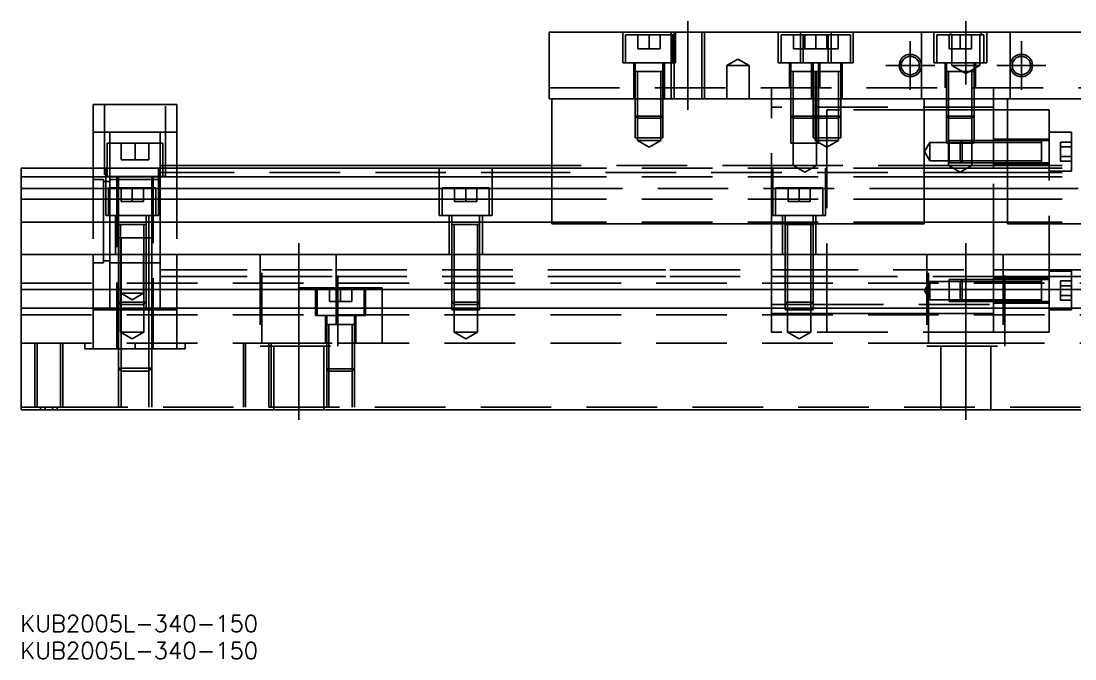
# Model space of a CAD drawing. Extents: x -20 to 561, y -278 to 102.
# Drawn here: x 0 to 189.6, y -277.6 to -162.8 of the extents above; entities that cross this region are included whole.
import ezdxf

# ---------------------------------------------------------------- set-up
doc = ezdxf.new("R2010")
doc.units = 0
doc.linetypes.add('CENTER', pattern=[50.8, 31.75, -6.35, 6.35, -6.35])
doc.linetypes.add('DASHED', pattern=[19.05, 12.7, -6.35])
doc.layers.get('0').update_dxf_attribs({"linetype": 'CONTINUOUS'})
doc.layers.add('CENTER', color=1, linetype='CENTER')
doc.styles.get("Standard").update_dxf_attribs({"font": 'txt.shx', "height": 3, "bigfont": 'bigfont.shx'})

# ---------------------------------------------------------------- blocks, each defined once
blk = doc.blocks.new('*U2')
at = {"color": 7, "linetype": 'CONTINUOUS'}
blk.add_text('KUB2005L-340-150', height=3, dxfattribs=at).set_placement((-0.16, -277.57))
blk = doc.blocks.new('*U3')
at = {"color": 7, "linetype": 'CONTINUOUS'}
blk.add_text('KUB2005L-340-150', height=3, dxfattribs=at).set_placement((-0.16, -272.71))

msp = doc.modelspace()

# ---------------------------------------------------------------- linework, layer by layer
at = {"color": 7, "linetype": 'CONTINUOUS'}
for p, q in [((95, -164.77), (95, -176.77)), ((95, -164.77), (245, -164.77)), ((13, -177.77), (13, -189.27)), ((13, -177.77), (28, -177.77)), ((28, -177.77), (28, -189.27)), ((95, -176.77), (245, -176.77)), ((95.5, -199.27), (95.5, -176.77)), ((162.5, -199.27), (162.5, -176.77)), ((175, -189.27), (175, -176.77)), ((177.5, -199.27), (177.5, -176.77)), ((177.5, -178.77), (175, -178.77)), ((95.5, -189.27), (0, -189.27)), ((0, -189.27), (0, -190.809608)), ((95.5, -188.77), (28, -188.77)), ((177.5, -189.27), (162.5, -189.27)), ((0, -190.809608), (0, -192.930392)), ((95.5, -190.809608), (0, -190.809608)), ((177.5, -190.809608), (162.5, -190.809608)), ((0, -192.930392), (95.5, -192.930392)), ((0, -192.930392), (0, -194.840532)), ((162.5, -192.930392), (177.5, -192.930392)), ((0, -194.840532), (0, -198.951934)), ((95.5, -194.840532), (0, -194.840532)), ((177.5, -194.840532), (162.5, -194.840532)), ((95.5, -198.951934), (0, -198.951934)), ((0, -198.951934), (0, -204.77)), ((177.5, -198.951934), (162.5, -198.951934)), ((162.5, -199.27), (95.5, -199.27)), ((244.5, -199.27), (177.5, -199.27)), ((17.9, -201.77), (17.499994, -201.77)), ((22.5, -201.77), (22.1, -201.77)), ((23.500006, -201.77), (22.5, -201.77)), ((0, -204.77), (340, -204.77)), ((0, -211.07), (0, -204.77)), ((183.6, -209.62), (183.6, -209.269994)), ((0, -211.07), (340, -211.07)), ((0, -214.47), (0, -211.07)), ((183.6, -213.270006), (183.6, -212.92)), ((0, -232.77), (0, -214.47)), ((0, -214.47), (340, -214.47)), ((18, -214.47), (18, -214.77)), ((0, -232.77), (340, -232.77))]:
    msp.add_line(p, q, dxfattribs=at)
at = {"color": 3, "linetype": 'DASHED'}
for p, q in [((108.25, -164.77), (108.25, -170.27)), ((117.000006, -164.77), (117.000006, -176.77)), ((117.5, -164.77), (117.5, -176.77)), ((117.75, -170.27), (117.75, -164.77)), ((122.5, -176.77), (122.5, -164.77)), ((122.999994, -176.77), (122.999994, -164.77)), ((136.25, -164.77), (136.25, -170.27)), ((140.25, -164.77), (140.25, -170.27)), ((145.75, -170.27), (145.75, -164.77)), ((149.75, -170.27), (149.75, -164.77)), ((162, -164.77), (162, -176.77)), ((164.25, -164.77), (164.25, -170.27)), ((167.5, -165.27), (167, -164.77)), ((172.5, -165.27), (173, -164.77)), ((173.75, -170.27), (173.75, -164.77)), ((178, -164.77), (178, -176.77)), ((117.25, -165.27), (108.75, -165.27)), ((108.75, -165.27), (108.75, -170.27)), ((111, -165.27), (111, -167.77)), ((113, -165.27), (113, -167.77)), ((115, -165.27), (115, -167.77)), ((117.25, -170.27), (117.25, -165.27)), ((140.75, -165.27), (136.75, -165.27)), ((136.75, -165.27), (136.75, -170.27)), ((139, -165.27), (139, -167.77)), ((149.25, -165.27), (140.75, -165.27)), ((140.75, -165.27), (140.75, -170.27)), ((141, -165.27), (141, -167.77)), ((143, -165.27), (143, -167.77)), ((145, -165.27), (145, -167.77)), ((145.25, -170.27), (145.25, -165.27)), ((147, -165.27), (147, -167.77)), ((149.25, -170.27), (149.25, -165.27)), ((173.25, -165.27), (164.75, -165.27)), ((164.75, -165.27), (164.75, -170.27)), ((167, -165.27), (167, -167.77)), ((167.5, -165.27), (167.5, -170.77)), ((167.5, -165.27), (172.5, -165.27)), ((169, -165.27), (169, -167.77)), ((171, -165.27), (171, -167.77)), ((172.5, -170.77), (172.5, -165.27)), ((173.25, -170.27), (173.25, -165.27)), ((111, -167.77), (113, -167.77)), ((113, -167.77), (115, -167.77)), ((139, -167.77), (141, -167.77)), ((141, -167.77), (143, -167.77)), ((143, -167.77), (145, -167.77)), ((145, -167.77), (147, -167.77)), ((167, -167.77), (169, -167.77)), ((169, -167.77), (171, -167.77)), ((108.25, -170.27), (117.75, -170.27)), ((110.25, -170.27), (110.25, -176.77)), ((110.5, -170.27), (110.5, -171.87)), ((115.5, -171.87), (115.5, -170.27)), ((115.75, -176.77), (115.75, -170.27)), ((129, -169.6153), (127, -170.77)), ((131, -170.77), (129, -169.6153)), ((136.25, -170.27), (140.25, -170.27)), ((138.25, -170.27), (138.25, -174.77)), ((138.5, -170.27), (138.5, -171.87)), ((140.25, -170.27), (149.75, -170.27)), ((142.25, -170.27), (142.25, -176.77)), ((142.5, -170.27), (142.5, -171.87)), ((143.5, -171.87), (143.5, -170.27)), ((143.75, -174.77), (143.75, -170.27)), ((147.5, -171.87), (147.5, -170.27)), ((147.75, -176.77), (147.75, -170.27)), ((164.25, -170.27), (173.75, -170.27)), ((166.25, -170.27), (166.25, -174.77)), ((166.5, -170.27), (166.5, -171.87)), ((171.5, -171.87), (171.5, -170.27)), ((171.75, -174.77), (171.75, -170.27)), ((110.5, -171.865), (110.5, -171.87)), ((110.5, -171.87), (110.757448, -171.87)), ((110.757468, -171.87), (110.5, -171.87)), ((110.5, -171.87), (110.5, -176.76998)), ((110.5, -171.87), (110.5, -171.875)), ((115.242552, -171.87), (110.757468, -171.87)), ((110.9, -171.87), (110.9, -176.76998)), ((115.1, -176.76998), (115.1, -171.87)), ((115.5, -171.87), (115.242552, -171.87)), ((115.242602, -171.87), (115.5, -171.87)), ((115.5, -171.87), (115.5, -171.865)), ((115.5, -176.76998), (115.5, -171.87)), ((115.5, -171.875), (115.5, -171.87)), ((127, -170.77), (129, -170.77)), ((127, -170.77), (127, -176.77)), ((129, -170.77), (131, -170.77)), ((131, -176.77), (131, -170.77)), ((138.5, -171.865), (138.5, -171.87)), ((138.5, -171.87), (138.757448, -171.87)), ((138.757468, -171.87), (138.5, -171.87)), ((138.5, -171.87), (138.5, -171.875)), ((138.5, -171.87), (138.5, -174.76998)), ((142.300194, -171.87), (138.757468, -171.87)), ((138.9, -171.87), (138.9, -174.76998)), ((142.5, -171.865), (142.5, -171.87)), ((142.757468, -171.87), (142.5, -171.87)), ((142.5, -171.87), (142.5, -171.875)), ((142.5, -171.87), (142.5, -176.76998)), ((147.242552, -171.87), (142.757468, -171.87)), ((142.9, -171.87), (142.9, -176.76998)), ((143.1, -174.76998), (143.1, -171.87)), ((143.5, -171.87), (143.5, -171.865)), ((143.5, -171.875), (143.5, -171.87)), ((143.5, -174.76998), (143.5, -171.87)), ((147.1, -176.76998), (147.1, -171.87)), ((147.5, -171.87), (147.242552, -171.87)), ((147.5, -171.87), (147.5, -171.865)), ((147.5, -171.875), (147.5, -171.87)), ((147.5, -176.76998), (147.5, -171.87)), ((166.5, -171.865), (166.5, -171.87)), ((166.757468, -171.87), (166.5, -171.87)), ((166.5, -171.87), (166.5, -171.875)), ((166.5, -171.87), (166.5, -174.76998)), ((171.242552, -171.87), (166.757468, -171.87)), ((166.9, -171.87), (166.9, -174.76998)), ((172.5, -170.77), (167.5, -170.77)), ((167.5, -170.77), (170, -172.213376)), ((170, -172.213376), (172.5, -170.77)), ((171.1, -174.76998), (171.1, -171.87)), ((171.5, -171.87), (171.242552, -171.87)), ((171.5, -171.87), (171.5, -171.865)), ((171.5, -171.875), (171.5, -171.87)), ((171.5, -174.76998), (171.5, -171.87)), ((95, -174.77), (245, -174.77)), ((135, -176.77), (135, -174.77)), ((138.5, -174.77), (138.5, -176.77)), ((138.500006, -174.77), (138.500006, -176.77)), ((138.9, -174.77), (138.9, -176.77)), ((143.1, -176.77), (143.1, -174.77)), ((143.499994, -176.77), (143.499994, -174.77)), ((143.5, -176.77), (143.5, -174.77)), ((166.5, -174.77), (166.5, -176.77)), ((166.500006, -174.77), (166.500006, -176.77)), ((166.9, -174.77), (166.9, -176.77)), ((171.1, -176.77), (171.1, -174.77)), ((171.499994, -176.77), (171.499994, -174.77)), ((171.5, -176.77), (171.5, -174.77)), ((175, -176.77), (175, -174.77)), ((15, -177.77), (15, -190.77)), ((26, -190.77), (26, -177.77)), ((110.5, -176.77), (110.5, -179.87)), ((110.500006, -176.77), (110.500006, -179.870006)), ((110.9, -176.77), (110.9, -180.27)), ((115.1, -180.27), (115.1, -176.77)), ((115.499994, -179.870006), (115.499994, -176.77)), ((115.5, -179.87), (115.5, -176.77)), ((135, -199.27), (135, -176.77)), ((138.5, -176.77), (138.5, -179.87)), ((138.500006, -176.77), (138.500006, -179.870006)), ((138.9, -176.77), (138.9, -180.27)), ((142.5, -176.77), (142.5, -179.87)), ((142.500006, -176.77), (142.500006, -179.870006)), ((142.9, -176.77), (142.9, -180.27)), ((143.1, -180.27), (143.1, -176.77)), ((143.499994, -179.870006), (143.499994, -176.77)), ((143.5, -179.87), (143.5, -176.77)), ((147.1, -180.27), (147.1, -176.77)), ((147.499994, -179.870006), (147.499994, -176.77)), ((147.5, -179.87), (147.5, -176.77)), ((166.5, -176.77), (166.5, -179.87)), ((166.500006, -176.77), (166.500006, -179.870006)), ((166.9, -176.77), (166.9, -180.27)), ((171.1, -180.27), (171.1, -176.77)), ((171.499994, -179.870006), (171.499994, -176.77)), ((171.5, -179.87), (171.5, -176.77)), ((110.5, -179.87), (115.5, -179.87)), ((110.5, -179.87), (110.9, -180.27)), ((110.500006, -179.87002), (110.500006, -183.77)), ((115.1, -180.27), (115.5, -179.87)), ((115.499994, -183.77), (115.499994, -179.87002)), ((175, -178.27), (135, -178.27)), ((138.5, -179.87), (142.5, -179.87)), ((138.5, -179.87), (138.9, -180.27)), ((138.500006, -179.87002), (138.500006, -184.77)), ((142.5, -179.87), (147.5, -179.87)), ((142.5, -179.87), (142.9, -180.27)), ((142.500006, -179.87002), (142.500006, -183.77)), ((143.1, -180.27), (143.5, -179.87)), ((143.499994, -180.27), (143.499994, -179.87002)), ((145, -178.77), (145, -180.27)), ((147.1, -178.77), (145, -178.77)), ((147.5, -178.77), (147.1, -178.77)), ((147.1, -180.27), (147.5, -179.87)), ((147.499994, -183.77), (147.499994, -179.87002)), ((162.5, -178.77), (147.5, -178.77)), ((166.5, -178.77), (162.5, -178.77)), ((166.9, -178.77), (166.5, -178.77)), ((166.5, -179.87), (171.5, -179.87)), ((166.5, -179.87), (166.9, -180.27)), ((166.500006, -179.87002), (166.500006, -184.77)), ((171.1, -178.77), (166.9, -178.77)), ((171.5, -178.77), (171.1, -178.77)), ((171.1, -180.27), (171.5, -179.87)), ((171.499994, -184.77), (171.499994, -179.87002)), ((175, -178.77), (171.5, -178.77)), ((185, -178.77), (177.5, -178.77)), ((185, -178.77), (185, -199.27)), ((115.1, -180.27), (110.9, -180.27)), ((110.9, -180.27002), (110.9, -183.77)), ((115.1, -183.77), (115.1, -180.27002)), ((142.500006, -180.27), (138.9, -180.27)), ((138.9, -180.27002), (138.9, -184.77)), ((142.9, -180.27), (142.500006, -180.27)), ((147.1, -180.27), (142.9, -180.27)), ((142.9, -180.27002), (142.9, -183.77)), ((143.1, -184.77), (143.1, -180.27002)), ((143.499994, -183.77), (143.499994, -180.27)), ((145, -180.27), (145, -183.77)), ((147.1, -183.77), (147.1, -180.27002)), ((171.1, -180.27), (166.9, -180.27)), ((166.9, -180.27002), (166.9, -184.77)), ((171.1, -184.77), (171.1, -180.27002)), ((16, -182.77), (13, -182.77)), ((16, -184.77), (16, -182.77)), ((25, -182.77), (16, -182.77)), ((25, -184.77), (25, -182.77)), ((28, -182.77), (25, -182.77)), ((110.500006, -183.77), (115.499994, -183.77)), ((110.9, -183.77), (110.9, -184.27)), ((115.1, -184.27), (115.1, -183.77)), ((142.500006, -183.77), (147.499994, -183.77)), ((142.9, -183.77), (142.9, -184.27)), ((143.499994, -184.77), (143.499994, -183.77)), ((145, -183.77), (145, -214.47)), ((147.1, -184.27), (147.1, -183.77)), ((189, -182.77), (185, -182.77)), ((189, -189.77), (189, -182.77)), ((25.5, -184.77), (15.5, -184.77)), ((15.5, -184.77), (15.5, -189.27)), ((16, -189.27), (16, -184.77)), ((18, -184.77), (18, -187.77)), ((20.5, -184.77), (20.5, -187.77)), ((23, -184.77), (23, -187.77)), ((25, -189.27), (25, -184.77)), ((25.5, -189.27), (25.5, -184.77)), ((115.1, -184.27), (110.9, -184.27)), ((110.9, -184.27), (113, -185.482436)), ((113, -185.482436), (115.1, -184.27)), ((138.500006, -184.77), (143.499994, -184.77)), ((138.9, -184.77), (138.9, -188.77)), ((147.1, -184.27), (142.9, -184.27)), ((142.9, -184.27), (145, -185.482436)), ((143.1, -188.77), (143.1, -184.77)), ((145, -185.482436), (147.1, -184.27)), ((163.5, -184.62), (162.547372, -186.27)), ((163.5, -187.92), (163.5, -184.62)), ((167, -184.62), (163.5, -184.62)), ((166.500006, -184.77), (171.499994, -184.77)), ((166.9, -184.77), (166.9, -188.77)), ((167, -184.270006), (167, -188.269994)), ((169.34998, -184.270006), (167, -184.270006)), ((168.99998, -184.62), (167, -184.62)), ((169.35, -184.27), (169, -184.62)), ((169, -187.92), (169, -184.62)), ((175, -184.62), (169, -184.62)), ((169.35, -184.27), (169.35, -188.27)), ((175, -184.27), (169.35, -184.27)), ((175, -184.270006), (169.35, -184.270006)), ((171.1, -188.77), (171.1, -184.77)), ((185, -184.02), (175, -184.02)), ((177.5, -184.27), (175.00002, -184.27)), ((177.5, -184.62), (175.00002, -184.62)), ((183.605, -184.27), (177.5, -184.27)), ((183.6, -184.62), (177.5, -184.62)), ((185, -184.27), (183.595, -184.27)), ((183.6, -184.27), (183.6, -184.486668)), ((183.6, -188.27), (183.6, -184.27)), ((187, -184.53795), (187, -185.403974)), ((189, -184.53795), (187, -184.53795)), ((189, -185.403974), (187, -185.403974)), ((187, -185.403974), (187, -187.136026)), ((162.547372, -186.27), (163.5, -187.92)), ((187, -187.136026), (187, -188.00205)), ((189, -187.136026), (187, -187.136026)), ((13, -189.27), (13, -204.77)), ((15.25, -189.27), (15.25, -197.77)), ((15.5, -189.27), (15.5, -190.77)), ((16, -190.809608), (16, -189.27)), ((18, -187.77), (20.5, -187.77)), ((20.5, -187.77), (23, -187.77)), ((24.75, -197.77), (24.75, -189.27)), ((25.5, -188.77), (25, -188.77)), ((25, -190.809608), (25, -189.27)), ((28, -188.77), (25.5, -188.77)), ((25.5, -190.77), (25.5, -189.27)), ((28, -189.27), (28, -204.77)), ((75.25, -189.27), (75.25, -197.77)), ((84.75, -197.77), (84.75, -189.27)), ((138.9, -188.77), (95.5, -188.77)), ((162.5, -189.27), (95.5, -189.27)), ((135.25, -189.27), (135.25, -197.77)), ((143.1, -188.77), (138.9, -188.77)), ((138.9, -188.77), (141, -189.982436)), ((141, -189.982436), (143.1, -188.77)), ((144.99998, -188.77), (143.1, -188.77)), ((144.75, -197.77), (144.75, -189.27)), ((166.9, -188.77), (145, -188.77)), ((166.9, -188.770002), (145, -188.770006)), ((163.5, -187.92), (167, -187.92)), ((171.1, -188.77), (166.9, -188.77)), ((166.9, -188.77), (169, -189.982436)), ((167, -187.92), (168.99998, -187.92)), ((167, -188.269994), (169.34998, -188.269994)), ((169, -187.92), (175, -187.92)), ((169, -187.92), (169.35, -188.27)), ((169, -189.982436), (171.1, -188.77)), ((169.35, -188.269994), (175, -188.269994)), ((169.35, -188.27), (175, -188.27)), ((175, -188.77), (171.1, -188.77)), ((175, -188.770006), (171.1, -188.770002)), ((175, -188.52), (185, -188.52)), ((177.5, -188.77), (175, -188.77)), ((177.5, -188.770006), (175, -188.770006)), ((175, -204.77), (175, -189.27)), ((175.00002, -187.92), (177.5, -187.92)), ((175.00002, -188.27), (177.5, -188.27)), ((177.5, -187.92), (183.6, -187.92)), ((177.5, -188.27), (183.605, -188.27)), ((185, -188.77), (177.5, -188.77)), ((185, -188.770006), (177.5, -188.770006)), ((244.5, -189.27), (177.5, -189.27)), ((183.595, -188.27), (185, -188.27)), ((244.5, -188.77), (185.00002, -188.77)), ((189, -188.00205), (187, -188.00205)), ((14.85, -191.27), (13, -191.27)), ((14.85, -198.77), (14.85, -191.27)), ((15, -190.77), (26, -190.77)), ((16, -192.77), (16, -190.809608)), ((17.5, -191.27), (16, -191.27)), ((17.25, -190.77), (17.25, -221.77)), ((17.5, -190.77), (17.5, -192.77)), ((23.5, -191.27), (17.5, -191.27)), ((23.5, -192.77), (23.5, -190.77)), ((25, -191.27), (23.5, -191.27)), ((23.75, -221.77), (23.75, -190.77)), ((25.5, -190.02), (25, -190.02)), ((25, -198.77), (25, -190.809608)), ((28, -190.02), (25.5, -190.02)), ((95.5, -190.02), (28, -190.02)), ((175, -190.02), (95.5, -190.02)), ((162.5, -190.809608), (95.5, -190.809608)), ((177.5, -190.02), (175, -190.02)), ((244.5, -190.02), (177.5, -190.02)), ((244.5, -190.809608), (177.5, -190.809608)), ((185, -189.77), (189, -189.77)), ((16, -191.62), (14.85, -191.62)), ((24.25, -192.77), (15.75, -192.77)), ((15.75, -192.77), (15.75, -197.77)), ((16, -197.77), (16, -192.77)), ((17.5, -192.77), (17.5, -197.77)), ((18, -192.77), (18, -195.27)), ((20, -192.77), (20, -195.27)), ((22, -192.77), (22, -195.27)), ((23.5, -197.77), (23.5, -192.77)), ((24.25, -197.77), (24.25, -192.77)), ((84.25, -192.77), (75.75, -192.77)), ((75.75, -192.77), (75.75, -197.77)), ((78, -192.77), (78, -195.27)), ((80, -192.77), (80, -195.27)), ((82, -192.77), (82, -195.27)), ((84.25, -197.77), (84.25, -192.77)), ((95.5, -192.930392), (162.5, -192.930392)), ((144.25, -192.77), (135.75, -192.77)), ((135.75, -192.77), (135.75, -197.77)), ((138, -192.77), (138, -195.27)), ((140, -192.77), (140, -195.27)), ((142, -192.77), (142, -195.27)), ((144.25, -197.77), (144.25, -192.77)), ((177.5, -192.930392), (244.5, -192.930392)), ((18, -195.27), (20, -195.27)), ((20, -195.27), (22, -195.27)), ((78, -195.27), (80, -195.27)), ((80, -195.27), (82, -195.27)), ((162.5, -194.840532), (95.5, -194.840532)), ((138, -195.27), (140, -195.27)), ((140, -195.27), (142, -195.27)), ((244.5, -194.840532), (177.5, -194.840532)), ((14.85, -204.77), (14.85, -198.77)), ((15.25, -197.77), (24.75, -197.77)), ((16, -198.77), (16, -197.77)), ((16, -204.77), (16, -198.77)), ((17, -197.77), (17, -204.77)), ((17.5, -197.77), (17.5, -199.37)), ((22.5, -199.37), (22.5, -197.77)), ((23, -204.77), (23, -197.77)), ((23.5, -201.77), (23.5, -197.77)), ((25, -204.77), (25, -198.77)), ((75.25, -197.77), (84.75, -197.77)), ((77, -197.77), (77, -204.77)), ((77.5, -197.77), (77.5, -199.37)), ((82.5, -199.37), (82.5, -197.77)), ((83, -204.77), (83, -197.77)), ((162.5, -198.951934), (95.5, -198.951934)), ((135.25, -197.77), (144.75, -197.77)), ((137, -197.77), (137, -204.77)), ((137.5, -197.77), (137.5, -199.37)), ((142.5, -199.37), (142.5, -197.77)), ((143, -204.77), (143, -197.77)), ((244.5, -198.951934), (177.5, -198.951934)), ((17.5, -199.365), (17.5, -199.37)), ((17.757468, -199.37), (17.5, -199.37)), ((17.5, -199.37), (17.5, -199.375)), ((17.5, -199.37), (17.5, -204.76998)), ((22.242552, -199.37), (17.757468, -199.37)), ((17.9, -199.37), (17.9, -204.76998)), ((22.1, -204.76998), (22.1, -199.37)), ((22.5, -199.37), (22.242552, -199.37)), ((22.5, -199.37), (22.5, -199.365)), ((22.5, -199.375), (22.5, -199.37)), ((22.5, -204.76998), (22.5, -199.37)), ((77.5, -199.365), (77.5, -199.37)), ((77.5, -199.37), (77.757448, -199.37)), ((77.757468, -199.37), (77.5, -199.37)), ((77.5, -199.37), (77.5, -199.375)), ((77.5, -199.37), (77.5, -204.76998)), ((82.242552, -199.37), (77.757468, -199.37)), ((77.9, -199.37), (77.9, -204.76998)), ((82.1, -204.76998), (82.1, -199.37)), ((82.5, -199.37), (82.242552, -199.37)), ((82.242602, -199.37), (82.5, -199.37)), ((82.5, -199.37), (82.5, -199.365)), ((82.5, -199.375), (82.5, -199.37)), ((82.5, -204.76998), (82.5, -199.37)), ((135, -204.77), (135, -199.27)), ((137.5, -199.365), (137.5, -199.37)), ((137.5, -199.37), (137.757448, -199.37)), ((137.757468, -199.37), (137.5, -199.37)), ((137.5, -199.37), (137.5, -199.375)), ((137.5, -199.37), (137.5, -204.76998)), ((142.242552, -199.37), (137.757468, -199.37)), ((137.9, -199.37), (137.9, -204.76998)), ((142.1, -204.76998), (142.1, -199.37)), ((142.5, -199.37), (142.242552, -199.37)), ((142.242602, -199.37), (142.5, -199.37)), ((142.5, -199.37), (142.5, -199.365)), ((142.5, -199.375), (142.5, -199.37)), ((142.5, -204.76998), (142.5, -199.37)), ((185, -199.27), (185, -204.77)), ((17.849602, -201.77), (17.5, -201.77)), ((17.899998, -201.77), (17.849602, -201.77)), ((22.10048, -201.77), (17.899998, -201.77)), ((18, -201.77), (18, -204.76998)), ((22.500272, -201.77), (22.10048, -201.77)), ((23.15035, -201.77), (22.500272, -201.77)), ((23.5, -201.77), (23.15035, -201.77)), ((23.5, -201.77), (23.5, -201.765)), ((23.5, -204.77), (23.5, -201.77)), ((23.5, -201.775), (23.5, -201.77)), ((13, -204.77), (13, -211.07)), ((14.85, -206.27), (14.85, -204.77)), ((16, -211.07), (16, -204.77)), ((17.5, -204.77), (17.5, -211.07)), ((17.500006, -204.77), (17.500006, -211.07)), ((17.9, -204.77), (17.9, -211.07)), ((18, -204.77), (18, -211.77)), ((22, -211.77), (22, -204.77)), ((22.1, -211.07), (22.1, -204.77)), ((22.499994, -211.07), (22.499994, -204.77)), ((22.5, -211.07), (22.5, -204.77)), ((23, -211.07), (23, -204.77002)), ((23.5, -211.07), (23.5, -204.77)), ((25, -211.07), (25, -204.77)), ((28, -204.77), (28, -211.07)), ((43, -204.77), (43, -221.27)), ((43.291796, -220.77), (43.291796, -204.77)), ((56.708204, -204.77), (56.708204, -220.77)), ((57, -221.27), (57, -204.77)), ((77.5, -204.77), (77.5, -211.07)), ((77.500006, -204.77), (77.500006, -211.07)), ((77.9, -204.77), (77.9, -211.07)), ((82.1, -211.07), (82.1, -204.77)), ((82.499994, -211.07), (82.499994, -204.77)), ((82.5, -211.07), (82.5, -204.77)), ((135, -211.07), (135, -204.77)), ((137.5, -204.77), (137.5, -211.07)), ((137.500006, -204.77), (137.500006, -211.07)), ((137.9, -204.77), (137.9, -211.07)), ((142.1, -211.07), (142.1, -204.77)), ((142.499994, -211.07), (142.499994, -204.77)), ((142.5, -211.07), (142.5, -204.77)), ((163, -204.77), (163, -221.27)), ((163.291796, -220.77), (163.291796, -204.77)), ((175, -211.07), (175, -204.77)), ((176.708204, -204.77), (176.708204, -220.77)), ((177, -221.27), (177, -204.77)), ((185, -204.77), (185, -211.07)), ((13, -206.27), (14.85, -206.27)), ((14.85, -205.92), (16, -205.92)), ((16, -206.27), (17.5, -206.27)), ((17.5, -206.27), (17.9, -206.27)), ((17.9, -206.27), (18, -206.27)), ((18, -206.27), (22.1, -206.27)), ((22.1, -206.27), (22.5, -206.27)), ((22.5, -206.27), (23, -206.27)), ((23, -206.27), (23.5, -206.27)), ((23.5, -206.27), (25, -206.27)), ((25, -207.52), (28, -207.52)), ((28, -207.52), (43.291796, -207.52)), ((43.291796, -207.52), (56.708204, -207.52)), ((56.708204, -207.52), (103.291796, -207.52)), ((77.5, -207.52), (77.9, -207.52)), ((77.9, -207.52), (82.1, -207.52)), ((82.1, -207.52), (82.5, -207.52)), ((103.291796, -207.52), (116.708204, -207.52)), ((116.708204, -207.52), (135, -207.52)), ((135, -207.52), (137.5, -207.52)), ((137.5, -207.52), (137.9, -207.52)), ((137.5, -207.52), (137.9, -207.52)), ((137.9, -207.52), (175, -207.52)), ((137.9, -207.52), (142.1, -207.52)), ((142.1, -207.52), (142.5, -207.52)), ((175, -207.52), (185, -207.52)), ((185, -207.52), (223.291796, -207.52)), ((189, -207.77), (185, -207.77)), ((189, -211.07), (189, -207.77)), ((0, -209.92), (340, -209.92)), ((25, -208.77), (28, -208.77)), ((28, -208.77), (43.291796, -208.77)), ((43.291796, -208.77), (56.708204, -208.77)), ((56.708204, -208.77), (103.291796, -208.77)), ((77.5, -208.77), (77.9, -208.77)), ((77.9, -208.77), (82.1, -208.77)), ((82.1, -208.77), (82.5, -208.77)), ((103.291796, -208.77), (116.708204, -208.77)), ((116.708204, -208.77), (135, -208.77)), ((135, -208.77), (137.5, -208.77)), ((137.5, -208.77), (137.9, -208.77)), ((137.5, -208.77), (137.9, -208.77)), ((137.9, -208.77), (144.99998, -208.77)), ((137.9, -208.77), (142.1, -208.77)), ((142.1, -208.77), (142.5, -208.77)), ((145, -208.769994), (175, -208.769994)), ((145, -208.77), (175, -208.77)), ((163.5, -209.62), (162.547372, -211.27)), ((163.5, -212.92), (163.5, -209.62)), ((167, -209.62), (163.5, -209.62)), ((167, -209.270006), (167, -213.269994)), ((169.34998, -209.270006), (167, -209.270006)), ((168.99998, -209.62), (167, -209.62)), ((169.35, -209.27), (169, -209.62)), ((169, -212.92), (169, -209.62)), ((175, -209.62), (169, -209.62)), ((169.35, -209.27), (169.35, -213.27)), ((175, -209.27), (169.35, -209.27)), ((175, -209.270006), (169.35, -209.270006)), ((175, -208.769994), (185, -208.769994)), ((175, -208.77), (185, -208.77)), ((185, -209.02), (175, -209.02)), ((183.605, -209.27), (175.00002, -209.27)), ((183.6, -209.62), (175.00002, -209.62)), ((185, -209.27), (183.595, -209.27)), ((183.6, -209.27), (183.6, -209.486668)), ((183.6, -209.486708), (183.6, -209.27)), ((183.6, -209.27), (183.6, -209.486668)), ((183.6, -209.486708), (183.6, -209.27)), ((183.6, -211.06999), (183.6, -209.486708)), ((185.00002, -208.77), (189, -208.77)), ((187, -209.53795), (187, -210.403974)), ((189, -209.53795), (187, -209.53795)), ((189, -210.403974), (187, -210.403974)), ((187, -210.403974), (187, -212.136026)), ((189, -208.77), (223.291796, -208.77)), ((13, -211.07), (13, -214.47)), ((16, -214.47), (16, -211.07)), ((17.5, -211.07), (17.5, -213.37)), ((17.500006, -211.07), (17.500006, -213.370006)), ((17.9, -211.07), (17.9, -213.77)), ((22, -211.77), (18, -211.77)), ((18, -211.77), (20, -212.9247)), ((18, -211.77002), (18, -213.77)), ((20, -212.9247), (22, -211.77)), ((22.1, -213.77), (22.1, -211.07)), ((22.499994, -213.370006), (22.499994, -211.07)), ((22.5, -213.37), (22.5, -211.07)), ((23, -214.47), (23, -211.07)), ((23.5, -214.47), (23.5, -211.07)), ((25, -214.47), (25, -211.07)), ((28, -211.07), (28, -214.47)), ((50, -210.77), (50, -211.07)), ((50, -210.77), (56.708204, -210.77)), ((50, -211.07), (50, -214.47)), ((53, -210.77), (53, -215.77)), ((53.25, -210.77), (53.25, -211.07)), ((53.25, -211.07), (53.25, -214.47)), ((55.5, -210.77), (55.5, -213.27)), ((56.708204, -210.77), (65, -210.77)), ((57.5, -210.77), (57.5, -213.27)), ((59.5, -210.77), (59.5, -213.27)), ((61.75, -211.07), (61.75, -210.77)), ((61.75, -214.47), (61.75, -211.07)), ((62, -215.77), (62, -210.77)), ((65, -210.77), (65, -211.07)), ((65, -211.07), (65, -214.47)), ((77.5, -211.07), (77.5, -213.37)), ((77.500006, -211.07), (77.500006, -213.370006)), ((77.9, -211.07), (77.9, -213.77)), ((82.1, -213.77), (82.1, -211.07)), ((82.499994, -213.370006), (82.499994, -211.07)), ((82.5, -213.37), (82.5, -211.07)), ((135, -213.77), (135, -211.07)), ((137.5, -211.07), (137.5, -213.37)), ((137.500006, -211.07), (137.500006, -213.370006)), ((137.9, -211.07), (137.9, -213.77)), ((142.1, -213.77), (142.1, -211.07)), ((142.499994, -213.370006), (142.499994, -211.07)), ((142.5, -213.37), (142.5, -211.07)), ((162.547372, -211.27), (163.5, -212.92)), ((175, -213.77), (175, -211.07)), ((183.6, -213.053332), (183.6, -211.06999)), ((185, -211.07), (185, -214.47)), ((189, -212.136026), (187, -212.136026)), ((187, -212.136026), (187, -213.00205)), ((189, -214.47), (189, -211.07)), ((17.5, -213.37), (22.5, -213.37)), ((17.5, -213.37), (17.9, -213.77)), ((17.500006, -213.37002), (17.500006, -214.47)), ((22.1, -213.77), (17.9, -213.77)), ((17.9, -213.77002), (17.9, -214.77)), ((18, -213.77), (18, -214.47)), ((22.1, -213.77), (22.5, -213.37)), ((22.1, -214.77), (22.1, -213.77002)), ((22.499994, -214.47), (22.499994, -213.37002)), ((55.5, -213.27), (57.5, -213.27)), ((57.5, -213.27), (59.5, -213.27)), ((77.5, -213.37), (82.5, -213.37)), ((77.5, -213.37), (77.9, -213.77)), ((77.500006, -213.37002), (77.500006, -214.47)), ((82.1, -213.77), (77.9, -213.77)), ((77.9, -213.77002), (77.9, -214.77)), ((82.1, -213.77), (82.5, -213.37)), ((82.1, -214.77), (82.1, -213.77002)), ((82.499994, -214.47), (82.499994, -213.37002)), ((135, -213.77), (137.500006, -213.77)), ((135, -214.47), (135, -213.77)), ((137.5, -213.37), (142.5, -213.37)), ((137.5, -213.37), (137.9, -213.77)), ((137.500006, -213.37002), (137.500006, -214.47)), ((137.500006, -213.77), (137.9, -213.77)), ((142.1, -213.77), (137.9, -213.77)), ((142.1, -213.77), (137.9, -213.77)), ((137.9, -213.77002), (137.9, -214.77)), ((142.1, -213.77), (142.5, -213.37)), ((142.1, -214.77), (142.1, -213.77002)), ((142.499994, -214.47), (142.499994, -213.37002)), ((142.499994, -213.77), (175, -213.77)), ((163.5, -212.92), (167, -212.92)), ((167, -212.92), (168.99998, -212.92)), ((167, -213.269994), (169.34998, -213.269994)), ((169, -212.92), (175, -212.92)), ((169, -212.92), (169.35, -213.27)), ((169.35, -213.269994), (175, -213.269994)), ((169.35, -213.27), (175, -213.27)), ((175, -213.52), (185, -213.52)), ((175, -213.77), (175, -214.47)), ((175.00002, -212.92), (183.6, -212.92)), ((175.00002, -213.27), (183.6, -213.27)), ((183.595, -213.27), (183.6, -213.27)), ((183.6, -213.053292), (183.6, -213.27)), ((183.6, -213.27), (183.6, -213.053332)), ((183.6, -213.27), (183.605, -213.27)), ((183.6, -213.27), (185, -213.27)), ((189, -213.00205), (187, -213.00205)), ((0, -215.62), (340, -215.62)), ((13, -214.47), (13, -221.77)), ((13, -214.77), (16, -214.77)), ((16, -214.77), (16, -214.47)), ((16, -214.77), (17.500006, -214.77)), ((17.5, -214.77002), (17.5, -221.76998)), ((17.500006, -214.47), (17.500006, -214.77)), ((17.500006, -214.77), (22.499994, -214.77)), ((17.9, -214.77), (17.9, -218.77)), ((18, -214.77), (18, -221.76998)), ((22.1, -218.77), (22.1, -214.77)), ((22.499994, -214.77), (22.499994, -214.47)), ((22.499994, -214.77), (23, -214.77)), ((23, -221.76998), (23, -214.47)), ((23, -214.77), (23.5, -214.77)), ((23.5, -221.76998), (23.5, -214.47)), ((23.5, -214.77), (25, -214.77)), ((25, -214.77), (25, -214.47)), ((25, -214.77), (28, -214.77)), ((28, -214.47), (28, -221.77)), ((50, -214.47), (50, -220.77)), ((53, -215.77), (62, -215.77)), ((53.25, -214.47), (53.25, -215.77)), ((54.75, -215.77), (54.75, -220.77)), ((55, -215.77), (55, -217.37)), ((60, -217.37), (60, -215.77)), ((60.25, -220.77), (60.25, -215.77)), ((61.75, -215.77), (61.75, -214.47)), ((65, -214.47), (65, -220.77)), ((77.500006, -214.47), (77.500006, -214.77)), ((77.500006, -214.77), (82.499994, -214.77)), ((77.9, -214.77), (77.9, -218.77)), ((82.1, -218.77), (82.1, -214.77)), ((82.499994, -214.77), (82.499994, -214.47)), ((135, -218.77), (135, -214.47)), ((135, -215.39077), (175, -215.39077)), ((135, -215.39077), (145, -215.39077)), ((137.500006, -214.47), (137.500006, -214.77)), ((137.500006, -214.77), (142.499994, -214.77)), ((137.9, -214.77), (137.9, -218.77)), ((142.1, -218.77), (142.1, -214.77)), ((142.499994, -214.77), (142.499994, -214.47)), ((145, -214.47), (145, -218.77)), ((145, -215.39077), (175, -215.39077)), ((175, -214.47), (175, -218.77)), ((185, -214.47), (185, -218.77)), ((185, -214.77), (189, -214.77)), ((189, -214.77), (189, -214.47)), ((55, -217.365), (55, -217.37)), ((55.257468, -217.37), (55, -217.37)), ((55, -217.37), (55, -220.76998)), ((55, -217.37), (55, -217.375)), ((56.70803, -217.37), (55.257468, -217.37)), ((55.4, -217.37), (55.4, -220.76998)), ((59.742552, -217.37), (56.70803, -217.37)), ((59.6, -220.76998), (59.6, -217.37)), ((60, -217.37), (59.742552, -217.37)), ((60, -217.37), (60, -217.365)), ((60, -220.76998), (60, -217.37)), ((60, -217.375), (60, -217.37)), ((22.1, -218.77), (17.9, -218.77)), ((17.9, -218.77), (20, -219.982436)), ((20, -219.982436), (22.1, -218.77)), ((82.1, -218.77), (77.9, -218.77)), ((77.9, -218.77), (80, -219.982436)), ((80, -219.982436), (82.1, -218.77)), ((175, -218.77), (135, -218.77)), ((142.1, -218.77), (137.9, -218.77)), ((137.9, -218.77), (140, -219.982436)), ((140, -219.982436), (142.1, -218.77)), ((185, -218.77), (175, -218.77)), ((0, -220.77), (283.291796, -220.77)), ((2.500006, -220.77), (2.500006, -232.27)), ((2.9, -220.77), (7.1, -220.77)), ((2.9, -220.77), (2.9, -232.27)), ((7.1, -232.27), (7.1, -220.77)), ((7.499994, -232.27), (7.499994, -220.77)), ((11.5, -220.77), (11.5, -221.77)), ((11.5, -221.77), (20.5, -221.77)), ((17.5, -221.77), (17.5, -225.27)), ((17.500006, -221.77), (17.500006, -225.270006)), ((18, -221.77), (18, -225.77)), ((20.5, -221.77), (20.5, -220.77)), ((20.5, -221.77), (20.5, -220.77)), ((20.5, -221.77), (29.5, -221.77)), ((23, -225.77), (23, -221.77)), ((23.499994, -225.270006), (23.499994, -221.77)), ((23.5, -225.27), (23.5, -221.77)), ((29.5, -221.77), (29.5, -220.77)), ((40.000006, -220.77), (40.000006, -232.27)), ((40.4, -220.77), (40.4, -232.27)), ((43, -221.27), (57, -221.27)), ((43.291796, -220.77), (56.708204, -220.77)), ((44.6, -232.27), (44.6, -220.77)), ((44.999994, -232.27), (44.999994, -220.77)), ((45.5, -221.27), (45.5, -232.77)), ((54.5, -232.77), (54.5, -221.27)), ((55, -220.77), (55, -225.37)), ((55.000006, -220.77), (55.000006, -225.370006)), ((55.4, -220.77), (55.4, -225.77)), ((59.6, -225.77), (59.6, -220.77)), ((59.999994, -225.370006), (59.999994, -220.77)), ((60, -225.37), (60, -220.77)), ((163, -221.27), (177, -221.27)), ((163.291796, -220.77), (176.708204, -220.77)), ((165.5, -221.27), (165.5, -232.77)), ((174.5, -232.77), (174.5, -221.27)), ((17.5, -225.27), (23.5, -225.27)), ((17.5, -225.27), (18, -225.77)), ((17.500006, -225.27002), (17.500006, -232.27)), ((23, -225.77), (23.5, -225.27)), ((23.499994, -232.27), (23.499994, -225.27002)), ((55, -225.37), (60, -225.37)), ((55, -225.37), (55.4, -225.77)), ((55.000006, -225.37002), (55.000006, -232.27)), ((59.6, -225.77), (60, -225.37)), ((59.999994, -232.27), (59.999994, -225.37002)), ((23, -225.77), (18, -225.77)), ((18, -225.77002), (18, -232.27)), ((23, -232.27), (23, -225.77002)), ((59.6, -225.77), (55.4, -225.77)), ((55.4, -225.77002), (55.4, -232.27)), ((59.6, -232.27), (59.6, -225.77002)), ((0, -232.27), (3.500008, -232.27)), ((3.500008, -232.27), (2.500006, -232.27)), ((3.500008, -232.77), (3.500008, -232.27)), ((3.500008, -232.27), (4.359688, -232.27)), ((4.359688, -232.27), (5.640312, -232.27)), ((4.359688, -232.27), (4.359688, -232.77)), ((5.640312, -232.77), (5.640312, -232.27)), ((5.640312, -232.27), (6.499992, -232.27)), ((7.499994, -232.27), (6.499992, -232.27)), ((6.499992, -232.27), (6.499992, -232.77)), ((6.499992, -232.27), (340, -232.27))]:
    msp.add_line(p, q, dxfattribs=at)
at = {"color": 3, "linetype": 'CONTINUOUS'}
for centre in [(160, -170.77), (180, -170.77)]:
    msp.add_circle(centre, 2, dxfattribs=at)
at = {"color": 7, "linetype": 'CONTINUOUS'}
for centre in [(160, -170.77), (180, -170.77)]:
    msp.add_circle(centre, 1.65, dxfattribs=at)
at = {"layer": 'CENTER', "color": 1, "linetype": 'CENTER'}
for p, q in [((120, -162.77), (120, -178.77)), ((170, -162.77), (170, -174.213376)), ((160, -175.17), (160, -166.37)), ((180, -175.17), (180, -166.37)), ((155.6, -170.77), (164.4, -170.77)), ((175.6, -170.77), (184.4, -170.77)), ((50, -202.77), (50, -234.77)), ((170, -202.77), (170, -234.77))]:
    msp.add_line(p, q, dxfattribs=at)

# ---------------------------------------------------------------- block references
at = {"color": 7, "linetype": 'CONTINUOUS'}
for name in ['*U3', '*U2']:
    msp.add_blockref(name, (0, 0), dxfattribs=at)

doc.saveas('drawing.dxf')
